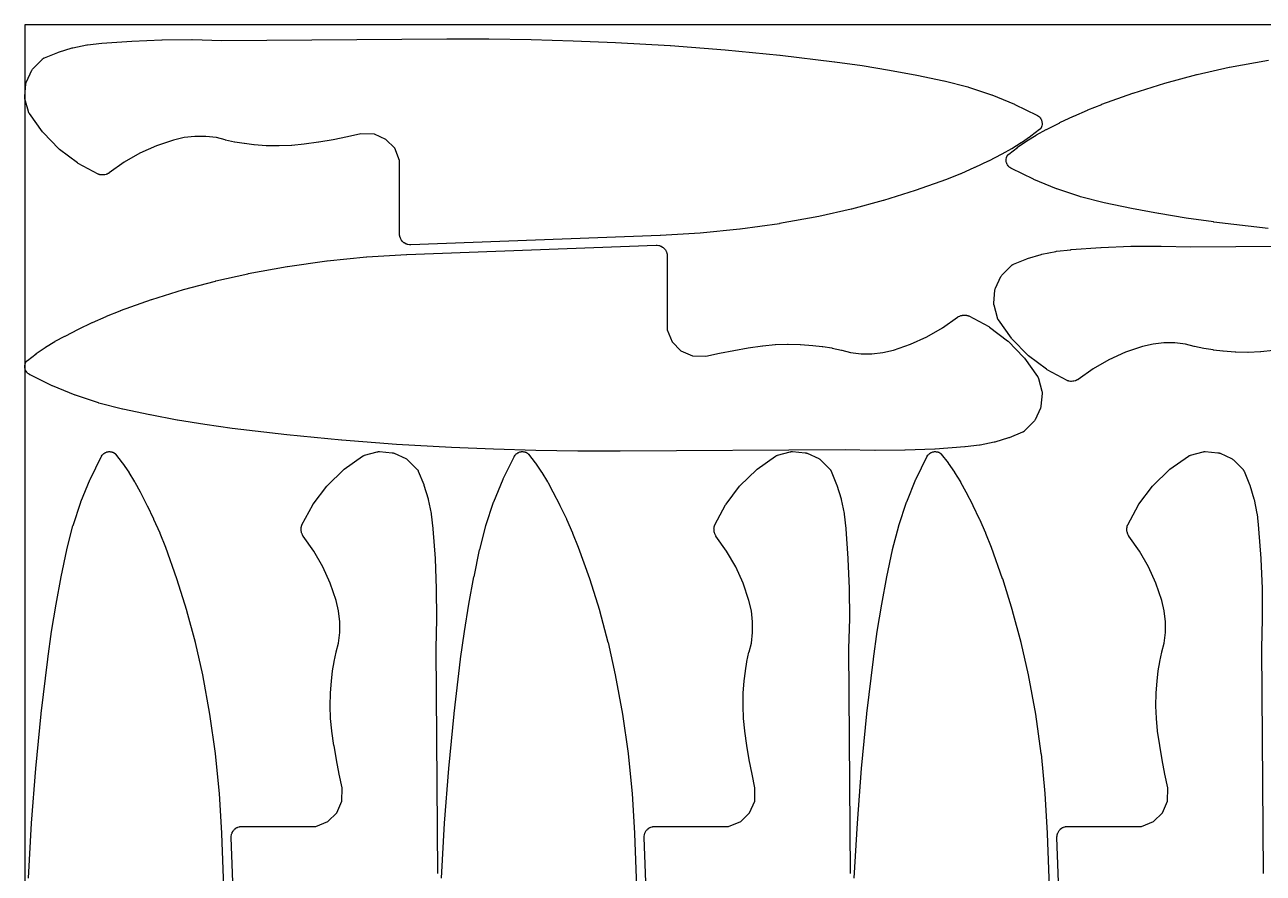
# Model space of a CAD drawing. Header units: metres. Extents: x 0 to 3000, y 0 to 1100.
# Drawn here: x 0 to 401.3, y 825 to 1100 of the extents above; entities that cross this region are included whole.
import ezdxf

# ---------------------------------------------------------------- set-up
doc = ezdxf.new("R2010")
doc.units = ezdxf.units.M

msp = doc.modelspace()

# ---------------------------------------------------------------- linework, layer by layer
at = {"color": 7}
msp.add_lwpolyline([(0, 0), (3000, 0), (3000, 1100), (0, 1100), (0, 0)], close=True, dxfattribs=at)
at = {"color": 1}
for points in [[(119.89, 1059.97), (117.05, 1062.86), (113.33, 1064.5), (108.95, 1064.6), (104.59, 1063.65), (104.55, 1063.64), (99.94, 1062.75), (99.89, 1062.74), (95.26, 1061.97), (95.22, 1061.96), (90.57, 1061.29), (90.53, 1061.29), (90.49, 1061.28), (86.54, 1060.88), (86.42, 1060.88), (82.46, 1060.72), (82.34, 1060.72), (78.38, 1060.8), (78.26, 1060.8), (74.31, 1061.12), (74.28, 1061.13), (74.25, 1061.13), (71.22, 1061.47), (71.11, 1061.48), (68.11, 1061.97), (68.01, 1061.99), (65.03, 1062.64), (64.93, 1062.66), (62.13, 1063.42), (58.67, 1063.81), (55.15, 1063.82), (51.66, 1063.43), (48.21, 1062.64), (42.66, 1060.75), (37.32, 1058.34), (32.24, 1055.42), (27.38, 1051.96), (27.3, 1051.91), (27.22, 1051.86), (27.22, 1051.85), (27.21, 1051.85), (27.13, 1051.81), (27.05, 1051.77), (26.69, 1051.6), (26.52, 1051.53), (26.34, 1051.48), (25.96, 1051.39), (25.78, 1051.35), (25.6, 1051.33), (25.21, 1051.31), (25.02, 1051.31), (24.83, 1051.32), (24.45, 1051.38), (24.38, 1051.39), (24.32, 1051.4), (24.28, 1051.4), (24.25, 1051.41), (24.19, 1051.43), (24.13, 1051.45), (24.1, 1051.46), (24.06, 1051.46), (24, 1051.49), (23.94, 1051.51), (23.91, 1051.52), (23.88, 1051.54), (23.82, 1051.57), (23.76, 1051.6), (17.3, 1055.06), (17.17, 1055.13), (17.04, 1055.22), (11.22, 1059.61), (11.11, 1059.71), (10.99, 1059.81), (5.92, 1065.04), (5.81, 1065.15), (5.72, 1065.28), (1.48, 1071.26), (1.45, 1071.3), (1.42, 1071.35), (1.4, 1071.39), (1.38, 1071.42), (1.35, 1071.47), (1.32, 1071.52), (1.31, 1071.56), (1.29, 1071.6), (1.27, 1071.65), (1.25, 1071.7), (1.23, 1071.74), (1.22, 1071.78), (1.2, 1071.83), (1.19, 1071.89), (0.07, 1076), (0.03, 1076.18), (0.01, 1076.35), (0, 1076.53), (0.01, 1076.7), (0.37, 1080.83), (0.39, 1081), (0.43, 1081.17), (0.48, 1081.33), (0.55, 1081.49), (2.28, 1085.25), (2.37, 1085.41), (2.46, 1085.56), (2.57, 1085.7), (2.68, 1085.83), (5.7, 1088.85), (5.7, 1088.85), (5.71, 1088.86), (5.78, 1088.92), (5.84, 1088.98), (5.85, 1088.98), (5.86, 1088.99), (5.93, 1089.04), (6, 1089.09), (6.01, 1089.1), (6.01, 1089.1), (6.09, 1089.15), (6.17, 1089.2), (6.18, 1089.2), (6.18, 1089.2), (6.27, 1089.24), (6.35, 1089.28), (6.35, 1089.28), (6.36, 1089.28), (10.7, 1091.05), (10.88, 1091.11), (15.35, 1092.47), (15.53, 1092.51), (20.11, 1093.45), (20.29, 1093.48), (24.95, 1094), (24.99, 1094), (25.02, 1094), (34.67, 1094.72), (34.74, 1094.72), (44.41, 1095.11), (44.47, 1095.12), (54.15, 1095.18), (54.21, 1095.18), (63.85, 1094.92), (136.73, 1095.45), (136.74, 1095.45), (136.75, 1095.45), (150.4, 1095.39), (150.42, 1095.39), (164.06, 1095.17), (164.09, 1095.17), (177.72, 1094.78), (177.75, 1094.78), (191.38, 1094.23), (191.4, 1094.23), (191.41, 1094.23), (209.18, 1093.23), (209.22, 1093.23), (226.95, 1091.86), (226.99, 1091.86), (244.7, 1090.13), (244.74, 1090.12), (262.41, 1088.03), (262.43, 1088.02), (262.45, 1088.02), (271.32, 1086.77), (271.36, 1086.77), (280.2, 1085.32), (280.24, 1085.31), (289.05, 1083.67), (289.09, 1083.66), (297.86, 1081.83), (297.9, 1081.82), (297.94, 1081.81), (305.61, 1079.83), (305.75, 1079.79), (313.25, 1077.3), (313.38, 1077.25), (320.7, 1074.24), (320.83, 1074.19), (327.93, 1070.68), (327.95, 1070.67), (327.97, 1070.66), (328.03, 1070.62), (328.1, 1070.59), (328.12, 1070.57), (328.14, 1070.56), (328.46, 1070.35), (328.62, 1070.23), (328.77, 1070.11), (328.9, 1069.96), (329.02, 1069.81), (329.23, 1069.5), (329.33, 1069.34), (329.41, 1069.16), (329.48, 1068.99), (329.53, 1068.8), (329.61, 1068.44), (329.65, 1068.24), (329.66, 1068.05), (329.66, 1067.85), (329.63, 1067.66), (329.57, 1067.28), (329.56, 1067.23), (329.55, 1067.18), (329.53, 1067.13), (329.52, 1067.09), (329.51, 1067.04), (329.49, 1066.99), (329.48, 1066.94), (329.46, 1066.9), (329.44, 1066.85), (329.42, 1066.8), (329.4, 1066.76), (329.38, 1066.72), (329.36, 1066.68), (329.34, 1066.63), (329.31, 1066.59), (329.29, 1066.55), (329.26, 1066.51), (329.23, 1066.46), (329.2, 1066.43), (329.18, 1066.39), (329.14, 1066.35), (329.11, 1066.31), (329.08, 1066.28), (329.05, 1066.24), (329.01, 1066.2), (328.97, 1066.17), (328.94, 1066.14), (328.91, 1066.1), (328.86, 1066.07), (328.83, 1066.04), (326.02, 1063.85), (325.93, 1063.78), (323, 1061.76), (322.91, 1061.7), (319.88, 1059.84), (319.78, 1059.78), (316.64, 1058.1), (316.63, 1058.09), (316.61, 1058.09), (312.28, 1055.84), (312.22, 1055.82), (307.82, 1053.71), (307.76, 1053.69), (303.29, 1051.73), (303.23, 1051.7), (298.7, 1049.89), (298.66, 1049.88), (298.63, 1049.86), (288.56, 1046.25), (288.48, 1046.23), (278.27, 1043.04), (278.19, 1043.02), (267.86, 1040.25), (267.78, 1040.23), (257.34, 1037.9), (257.31, 1037.89), (257.27, 1037.88), (244.6, 1035.55), (244.52, 1035.53), (231.78, 1033.73), (231.7, 1033.72), (218.89, 1032.44), (218.8, 1032.43), (205.95, 1031.68), (205.93, 1031.68), (205.91, 1031.68), (125.08, 1028.65), (124.99, 1028.65), (124.9, 1028.66), (124.89, 1028.66), (124.89, 1028.66), (124.8, 1028.67), (124.71, 1028.68), (124.15, 1028.76), (123.97, 1028.8), (123.79, 1028.85), (123.62, 1028.92), (123.46, 1029), (122.99, 1029.27), (122.83, 1029.37), (122.69, 1029.48), (122.56, 1029.61), (122.43, 1029.74), (122.09, 1030.16), (121.98, 1030.31), (121.89, 1030.47), (121.81, 1030.64), (121.74, 1030.81), (121.57, 1031.35), (121.56, 1031.36), (121.56, 1031.38), (121.54, 1031.46), (121.52, 1031.54), (121.52, 1031.55), (121.51, 1031.57), (121.5, 1031.65), (121.49, 1031.73), (121.48, 1031.75), (121.48, 1031.76), (121.48, 1031.84), (121.47, 1031.93), (121.47, 1031.94), (121.47, 1031.96), (121.47, 1056.05), (119.89, 1059.97)], [(209.77, 997.24), (212.62, 994.34), (216.33, 992.71), (220.71, 992.61), (225.07, 993.56), (225.11, 993.57), (229.72, 994.45), (229.77, 994.46), (234.4, 995.24), (234.44, 995.25), (239.09, 995.92), (239.13, 995.92), (239.17, 995.93), (243.12, 996.32), (243.24, 996.33), (247.2, 996.49), (247.32, 996.49), (251.28, 996.41), (251.4, 996.41), (255.35, 996.08), (255.38, 996.08), (255.41, 996.08), (258.44, 995.74), (258.55, 995.73), (261.55, 995.24), (261.66, 995.22), (264.63, 994.57), (264.73, 994.55), (267.53, 993.79), (270.99, 993.39), (274.51, 993.39), (278, 993.78), (281.45, 994.56), (287, 996.45), (292.34, 998.87), (297.42, 1001.79), (302.28, 1005.25), (302.36, 1005.3), (302.44, 1005.35), (302.44, 1005.35), (302.45, 1005.36), (302.53, 1005.4), (302.61, 1005.44), (302.97, 1005.6), (303.14, 1005.67), (303.32, 1005.73), (303.7, 1005.82), (303.88, 1005.86), (304.06, 1005.88), (304.45, 1005.9), (304.64, 1005.9), (304.83, 1005.88), (305.21, 1005.83), (305.28, 1005.82), (305.35, 1005.81), (305.38, 1005.8), (305.41, 1005.8), (305.47, 1005.78), (305.54, 1005.76), (305.57, 1005.75), (305.6, 1005.74), (305.66, 1005.72), (305.72, 1005.7), (305.75, 1005.68), (305.78, 1005.67), (305.84, 1005.64), (305.9, 1005.61), (312.36, 1002.15), (312.49, 1002.07), (312.62, 1001.99), (318.44, 997.6), (318.56, 997.5), (318.67, 997.4), (323.74, 992.17), (323.85, 992.05), (323.94, 991.93), (328.18, 985.95), (328.21, 985.9), (328.24, 985.86), (328.26, 985.82), (328.28, 985.79), (328.31, 985.74), (328.34, 985.69), (328.35, 985.65), (328.37, 985.61), (328.39, 985.56), (328.42, 985.51), (328.43, 985.47), (328.44, 985.43), (328.46, 985.37), (328.48, 985.32), (329.59, 981.2), (329.63, 981.03), (329.65, 980.86), (329.66, 980.68), (329.65, 980.51), (329.29, 976.38), (329.27, 976.21), (329.23, 976.04), (329.18, 975.87), (329.11, 975.71), (327.38, 971.95), (327.3, 971.8), (327.2, 971.65), (327.09, 971.51), (326.98, 971.38), (323.96, 968.36), (323.96, 968.36), (323.95, 968.35), (323.88, 968.29), (323.82, 968.23), (323.81, 968.23), (323.81, 968.22), (323.73, 968.17), (323.66, 968.11), (323.65, 968.11), (323.65, 968.11), (323.57, 968.06), (323.49, 968.01), (323.48, 968.01), (323.48, 968.01), (323.4, 967.97), (323.31, 967.93), (323.31, 967.93), (323.3, 967.92), (318.96, 966.16), (318.78, 966.1), (314.31, 964.74), (314.13, 964.7), (309.55, 963.76), (309.37, 963.73), (304.71, 963.21), (304.67, 963.21), (304.64, 963.2), (294.99, 962.49), (294.92, 962.48), (285.25, 962.09), (285.19, 962.09), (275.52, 962.03), (275.45, 962.03), (265.81, 962.28), (192.93, 961.76), (192.92, 961.76), (192.91, 961.76), (179.26, 961.82), (179.24, 961.82), (165.6, 962.04), (165.57, 962.04), (151.94, 962.43), (151.91, 962.43), (138.28, 962.98), (138.26, 962.98), (138.25, 962.98), (120.49, 963.98), (120.44, 963.98), (102.71, 965.34), (102.67, 965.35), (84.96, 967.08), (84.92, 967.08), (67.25, 969.18), (67.23, 969.19), (67.21, 969.19), (58.34, 970.43), (58.3, 970.44), (49.46, 971.89), (49.42, 971.89), (40.61, 973.53), (40.57, 973.54), (31.81, 975.38), (31.76, 975.39), (31.72, 975.4), (24.05, 977.38), (23.91, 977.41), (16.41, 979.91), (16.28, 979.96), (8.96, 982.96), (8.84, 983.02), (1.73, 986.53), (1.71, 986.54), (1.69, 986.55), (1.63, 986.58), (1.56, 986.62), (1.54, 986.63), (1.52, 986.65), (1.2, 986.86), (1.04, 986.97), (0.9, 987.1), (0.76, 987.25), (0.64, 987.4), (0.43, 987.71), (0.33, 987.87), (0.25, 988.04), (0.18, 988.22), (0.13, 988.4), (0.05, 988.77), (0.01, 988.96), (0, 989.16), (0, 989.35), (0.03, 989.55), (0.09, 989.93), (0.11, 989.98), (0.11, 990.03), (0.13, 990.08), (0.14, 990.12), (0.15, 990.17), (0.17, 990.22), (0.18, 990.26), (0.2, 990.31), (0.22, 990.36), (0.24, 990.4), (0.26, 990.44), (0.28, 990.49), (0.3, 990.53), (0.33, 990.58), (0.35, 990.62), (0.37, 990.66), (0.4, 990.7), (0.43, 990.74), (0.46, 990.78), (0.49, 990.82), (0.52, 990.86), (0.55, 990.9), (0.58, 990.93), (0.61, 990.97), (0.65, 991), (0.69, 991.04), (0.72, 991.07), (0.76, 991.1), (0.8, 991.14), (0.84, 991.17), (3.64, 993.36), (3.73, 993.42), (6.66, 995.45), (6.75, 995.51), (9.78, 997.37), (9.88, 997.42), (13.02, 999.11), (13.03, 999.11), (13.05, 999.12), (17.38, 1001.36), (17.44, 1001.39), (21.84, 1003.49), (21.9, 1003.52), (26.37, 1005.48), (26.43, 1005.5), (30.96, 1007.32), (31, 1007.33), (31.03, 1007.35), (41.1, 1010.95), (41.18, 1010.98), (51.39, 1014.17), (51.47, 1014.19), (61.8, 1016.95), (61.88, 1016.97), (72.32, 1019.31), (72.35, 1019.32), (72.39, 1019.33), (85.06, 1021.66), (85.14, 1021.67), (97.88, 1023.48), (97.97, 1023.49), (110.77, 1024.77), (110.86, 1024.77), (123.71, 1025.52), (123.73, 1025.52), (123.75, 1025.53), (204.58, 1028.55), (204.67, 1028.55), (204.76, 1028.55), (204.77, 1028.55), (204.77, 1028.55), (204.86, 1028.54), (204.95, 1028.53), (205.51, 1028.45), (205.69, 1028.41), (205.87, 1028.36), (206.04, 1028.29), (206.21, 1028.2), (206.67, 1027.93), (206.83, 1027.84), (206.97, 1027.72), (207.1, 1027.6), (207.23, 1027.46), (207.57, 1027.04), (207.68, 1026.89), (207.77, 1026.74), (207.86, 1026.57), (207.92, 1026.39), (208.09, 1025.86), (208.1, 1025.85), (208.1, 1025.83), (208.12, 1025.75), (208.14, 1025.67), (208.15, 1025.66), (208.15, 1025.64), (208.16, 1025.56), (208.18, 1025.48), (208.18, 1025.46), (208.18, 1025.45), (208.18, 1025.36), (208.19, 1025.28), (208.19, 1025.27), (208.19, 1025.25), (208.19, 1001.16), (209.77, 997.24)]]:
    msp.add_lwpolyline(points, close=True, dxfattribs=at)
for points in [[(402.92, 1033.98), (385.25, 1036.07), (385.23, 1036.08), (385.21, 1036.08), (376.34, 1037.33), (376.3, 1037.33), (367.46, 1038.78), (367.42, 1038.79), (358.61, 1040.43), (358.57, 1040.44), (349.81, 1042.27), (349.76, 1042.28), (349.72, 1042.29), (342.05, 1044.27), (341.91, 1044.31), (334.41, 1046.8), (334.28, 1046.85), (326.96, 1049.86), (326.84, 1049.91), (319.73, 1053.42), (319.71, 1053.43), (319.69, 1053.44), (319.63, 1053.48), (319.56, 1053.51), (319.54, 1053.53), (319.52, 1053.54), (319.2, 1053.75), (319.04, 1053.87), (318.9, 1054), (318.76, 1054.14), (318.64, 1054.29), (318.43, 1054.6), (318.33, 1054.77), (318.25, 1054.94), (318.18, 1055.11), (318.13, 1055.3), (318.05, 1055.66), (318.01, 1055.86), (318, 1056.05), (318, 1056.25), (318.03, 1056.44), (318.09, 1056.82), (318.11, 1056.87), (318.11, 1056.92), (318.13, 1056.97), (318.14, 1057.01), (318.15, 1057.06), (318.17, 1057.11), (318.18, 1057.16), (318.2, 1057.2), (318.22, 1057.25), (318.24, 1057.3), (318.26, 1057.34), (318.28, 1057.38), (318.3, 1057.43), (318.33, 1057.47), (318.35, 1057.51), (318.37, 1057.55), (318.4, 1057.59), (318.43, 1057.64), (318.46, 1057.67), (318.49, 1057.71), (318.52, 1057.75), (318.55, 1057.79), (318.58, 1057.83), (318.61, 1057.86), (318.65, 1057.9), (318.69, 1057.93), (318.72, 1057.96), (318.76, 1058), (318.8, 1058.03), (318.84, 1058.06), (321.64, 1060.25), (321.73, 1060.32), (324.66, 1062.34), (324.75, 1062.4), (327.78, 1064.26), (327.88, 1064.32), (331.02, 1066), (331.03, 1066.01), (331.05, 1066.01), (335.38, 1068.26), (335.44, 1068.28), (339.84, 1070.39), (339.9, 1070.41), (344.37, 1072.37), (344.43, 1072.4), (348.96, 1074.21), (349, 1074.22), (349.03, 1074.24), (359.1, 1077.85), (359.18, 1077.87), (369.39, 1081.06), (369.47, 1081.08), (379.8, 1083.85), (379.88, 1083.87), (390.32, 1086.21), (390.35, 1086.21), (390.39, 1086.22), (403.06, 1088.55)], [(404.49, 994.39), (400.54, 993.99), (400.42, 993.98), (396.46, 993.82), (396.34, 993.82), (392.38, 993.9), (392.26, 993.91), (388.31, 994.23), (388.28, 994.23), (388.25, 994.24), (385.22, 994.57), (385.11, 994.59), (382.11, 995.08), (382.01, 995.1), (379.03, 995.74), (378.93, 995.77), (376.13, 996.53), (372.67, 996.92), (369.15, 996.92), (365.66, 996.53), (362.21, 995.75), (356.66, 993.86), (351.32, 991.45), (346.24, 988.53), (341.38, 985.06), (341.3, 985.01), (341.22, 984.97), (341.22, 984.96), (341.21, 984.96), (341.13, 984.92), (341.05, 984.87), (340.69, 984.71), (340.52, 984.64), (340.34, 984.59), (339.96, 984.49), (339.78, 984.46), (339.6, 984.44), (339.21, 984.42), (339.02, 984.42), (338.83, 984.43), (338.45, 984.48), (338.38, 984.49), (338.32, 984.5), (338.28, 984.51), (338.25, 984.52), (338.19, 984.54), (338.13, 984.55), (338.1, 984.56), (338.06, 984.57), (338, 984.6), (337.94, 984.62), (337.91, 984.63), (337.88, 984.64), (337.82, 984.67), (337.76, 984.7), (331.3, 988.16), (331.17, 988.24), (331.04, 988.33), (325.22, 992.71), (325.11, 992.81), (324.99, 992.92), (319.92, 998.15), (319.81, 998.26), (319.72, 998.38), (315.48, 1004.36), (315.45, 1004.41), (315.42, 1004.46), (315.4, 1004.49), (315.38, 1004.53), (315.35, 1004.58), (315.32, 1004.63), (315.31, 1004.67), (315.29, 1004.7), (315.27, 1004.76), (315.25, 1004.81), (315.23, 1004.85), (315.22, 1004.89), (315.2, 1004.94), (315.19, 1005), (314.07, 1009.11), (314.03, 1009.28), (314.01, 1009.46), (314, 1009.63), (314.01, 1009.81), (314.37, 1013.94), (314.39, 1014.11), (314.43, 1014.28), (314.48, 1014.44), (314.55, 1014.6), (316.28, 1018.36), (316.37, 1018.52), (316.46, 1018.67), (316.57, 1018.81), (316.68, 1018.94), (319.7, 1021.95), (319.7, 1021.96), (319.71, 1021.96), (319.78, 1022.02), (319.84, 1022.08), (319.85, 1022.09), (319.86, 1022.09), (319.93, 1022.15), (320, 1022.2), (320.01, 1022.21), (320.01, 1022.21), (320.09, 1022.26), (320.17, 1022.3), (320.18, 1022.31), (320.18, 1022.31), (320.27, 1022.35), (320.35, 1022.39), (320.35, 1022.39), (320.36, 1022.39), (324.7, 1024.16), (324.88, 1024.22), (329.35, 1025.57), (329.53, 1025.62), (334.11, 1026.56), (334.29, 1026.59), (338.95, 1027.1), (338.99, 1027.11), (339.02, 1027.11), (348.67, 1027.83), (348.74, 1027.83), (358.41, 1028.22), (358.47, 1028.22), (368.15, 1028.29), (368.21, 1028.29), (377.85, 1028.03), (450.73, 1028.55)], [(1.22, 823.41), (2.21, 841.18), (2.22, 841.22), (3.58, 858.95), (3.59, 858.99), (5.32, 876.7), (5.32, 876.74), (7.42, 894.41), (7.42, 894.43), (7.43, 894.45), (8.67, 903.32), (8.68, 903.36), (10.12, 912.2), (10.13, 912.24), (11.77, 921.05), (11.78, 921.09), (13.62, 929.86), (13.63, 929.9), (13.64, 929.94), (15.61, 937.61), (15.65, 937.75), (18.15, 945.25), (18.2, 945.38), (21.2, 952.7), (21.26, 952.83), (24.76, 959.93), (24.78, 959.95), (24.79, 959.97), (24.82, 960.03), (24.86, 960.1), (24.87, 960.12), (24.88, 960.14), (25.1, 960.46), (25.21, 960.62), (25.34, 960.77), (25.48, 960.9), (25.64, 961.02), (25.95, 961.23), (26.11, 961.33), (26.28, 961.41), (26.46, 961.48), (26.64, 961.53), (27.01, 961.61), (27.2, 961.65), (27.4, 961.66), (27.59, 961.66), (27.79, 961.63), (28.17, 961.57), (28.22, 961.56), (28.27, 961.55), (28.32, 961.53), (28.36, 961.52), (28.41, 961.51), (28.46, 961.49), (28.5, 961.48), (28.55, 961.46), (28.59, 961.44), (28.64, 961.42), (28.68, 961.4), (28.73, 961.38), (28.77, 961.36), (28.82, 961.34), (28.86, 961.31), (28.9, 961.29), (28.94, 961.26), (28.98, 961.23), (29.02, 961.2), (29.06, 961.18), (29.1, 961.14), (29.14, 961.11), (29.17, 961.08), (29.21, 961.05), (29.24, 961.01), (29.28, 960.97), (29.31, 960.94), (29.34, 960.91), (29.37, 960.86), (29.41, 960.83), (31.6, 958.02), (31.66, 957.93), (33.69, 955), (33.75, 954.91), (35.61, 951.88), (35.66, 951.78), (37.35, 948.64), (37.35, 948.63), (37.36, 948.61), (39.6, 944.28), (39.63, 944.22), (41.73, 939.82), (41.76, 939.76), (43.72, 935.29), (43.74, 935.23), (45.56, 930.7), (45.57, 930.66), (45.59, 930.63), (49.19, 920.56), (49.22, 920.48), (52.41, 910.27), (52.43, 910.19), (55.19, 899.86), (55.21, 899.78), (57.55, 889.34), (57.56, 889.31), (57.57, 889.27), (59.9, 876.6), (59.91, 876.52), (61.72, 863.78), (61.73, 863.7), (63.01, 850.89), (63.01, 850.8), (63.76, 837.95), (63.76, 837.93), (63.76, 837.91), (66.79, 757.08)], [(69.92, 755.75), (66.89, 836.58), (66.89, 836.67), (66.89, 836.76), (66.9, 836.77), (66.9, 836.77), (66.91, 836.86), (66.91, 836.95), (67, 837.51), (67.03, 837.69), (67.09, 837.87), (67.16, 838.04), (67.24, 838.21), (67.51, 838.67), (67.61, 838.83), (67.72, 838.97), (67.85, 839.1), (67.98, 839.23), (68.4, 839.57), (68.55, 839.68), (68.71, 839.77), (68.88, 839.86), (69.05, 839.92), (69.59, 840.09), (69.6, 840.1), (69.62, 840.1), (69.7, 840.12), (69.77, 840.14), (69.79, 840.15), (69.81, 840.15), (69.89, 840.16), (69.97, 840.18), (69.99, 840.18), (70, 840.18), (70.08, 840.18), (70.16, 840.19), (70.18, 840.19), (70.2, 840.19), (94.29, 840.19), (98.2, 841.77), (98.2, 841.77), (101.1, 844.62), (102.74, 848.33), (102.83, 852.71), (101.89, 857.07), (101.88, 857.11), (100.99, 861.72), (100.98, 861.77), (100.21, 866.4), (100.2, 866.44), (99.53, 871.09), (99.53, 871.13), (99.52, 871.17), (99.12, 875.12), (99.11, 875.24), (98.96, 879.2), (98.95, 879.32), (99.04, 883.28), (99.04, 883.4), (99.36, 887.35), (99.37, 887.38), (99.37, 887.41), (99.7, 890.44), (99.72, 890.55), (100.21, 893.55), (100.23, 893.66), (100.88, 896.63), (100.9, 896.73), (101.66, 899.53), (102.05, 902.99), (102.06, 906.51), (101.67, 910), (100.88, 913.45), (98.99, 919), (96.58, 924.34), (93.66, 929.42), (90.2, 934.28), (90.15, 934.36), (90.1, 934.44), (90.09, 934.44), (90.09, 934.45), (90.05, 934.53), (90.01, 934.61), (89.84, 934.97), (89.77, 935.14), (89.72, 935.32), (89.63, 935.7), (89.59, 935.88), (89.57, 936.06), (89.55, 936.45), (89.55, 936.64), (89.56, 936.83), (89.61, 937.21), (89.63, 937.28), (89.64, 937.35), (89.64, 937.38), (89.65, 937.41), (89.67, 937.47), (89.68, 937.54), (89.69, 937.57), (89.7, 937.6), (89.73, 937.66), (89.75, 937.72), (89.76, 937.75), (89.78, 937.78), (89.81, 937.84), (89.83, 937.9), (93.29, 944.36), (93.37, 944.49), (93.46, 944.62), (97.85, 950.44), (97.94, 950.56), (98.05, 950.67), (103.28, 955.74), (103.39, 955.85), (103.51, 955.94), (109.49, 960.18), (109.54, 960.21), (109.59, 960.24), (109.63, 960.26), (109.66, 960.28), (109.71, 960.31), (109.76, 960.34), (109.8, 960.35), (109.84, 960.37), (109.89, 960.39), (109.94, 960.42), (109.98, 960.43), (110.02, 960.44), (110.07, 960.46), (110.13, 960.48), (114.24, 961.59), (114.41, 961.63), (114.59, 961.65), (114.76, 961.66), (114.94, 961.65), (119.07, 961.29), (119.24, 961.27), (119.41, 961.23), (119.57, 961.18), (119.73, 961.11), (123.49, 959.38), (123.65, 959.3), (123.8, 959.2), (123.94, 959.09), (124.07, 958.98), (127.08, 955.96), (127.09, 955.96), (127.09, 955.95), (127.16, 955.88), (127.22, 955.82), (127.22, 955.81), (127.23, 955.81), (127.28, 955.73), (127.33, 955.66), (127.34, 955.65), (127.34, 955.65), (127.39, 955.57), (127.43, 955.49), (127.44, 955.48), (127.44, 955.48), (127.48, 955.4), (127.52, 955.31), (127.52, 955.31), (127.52, 955.3), (129.29, 950.96), (129.35, 950.78), (130.71, 946.31), (130.75, 946.13), (131.69, 941.55), (131.72, 941.37), (132.24, 936.71), (132.24, 936.67), (132.24, 936.64), (132.96, 926.99), (132.96, 926.92), (133.35, 917.25), (133.35, 917.19), (133.42, 907.52), (133.42, 907.45), (133.16, 897.81), (133.69, 824.93)], [(135, 823.41), (136, 841.18), (136, 841.22), (137.37, 858.95), (137.37, 858.99), (139.1, 876.7), (139.11, 876.74), (141.21, 894.41), (141.21, 894.43), (141.21, 894.45), (142.46, 903.32), (142.47, 903.36), (143.91, 912.2), (143.92, 912.24), (145.56, 921.05), (145.57, 921.09), (147.4, 929.86), (147.42, 929.9), (147.42, 929.94), (149.4, 937.61), (149.44, 937.75), (151.93, 945.25), (151.98, 945.38), (154.99, 952.7), (155.04, 952.83), (158.55, 959.93), (158.56, 959.95), (158.57, 959.97), (158.61, 960.03), (158.65, 960.1), (158.66, 960.12), (158.67, 960.14), (158.88, 960.46), (159, 960.62), (159.13, 960.77), (159.27, 960.9), (159.43, 961.02), (159.74, 961.23), (159.9, 961.33), (160.07, 961.41), (160.25, 961.48), (160.43, 961.53), (160.8, 961.61), (160.99, 961.65), (161.18, 961.66), (161.38, 961.66), (161.57, 961.63), (161.95, 961.57), (162.01, 961.56), (162.06, 961.55), (162.1, 961.53), (162.15, 961.52), (162.2, 961.51), (162.25, 961.49), (162.29, 961.48), (162.33, 961.46), (162.38, 961.44), (162.43, 961.42), (162.47, 961.4), (162.51, 961.38), (162.56, 961.36), (162.6, 961.34), (162.64, 961.31), (162.68, 961.29), (162.73, 961.26), (162.77, 961.23), (162.81, 961.2), (162.84, 961.18), (162.88, 961.14), (162.92, 961.11), (162.96, 961.08), (162.99, 961.05), (163.03, 961.01), (163.07, 960.97), (163.1, 960.94), (163.13, 960.91), (163.16, 960.86), (163.19, 960.83), (165.38, 958.02), (165.45, 957.93), (167.47, 955), (167.54, 954.91), (169.39, 951.88), (169.45, 951.78), (171.13, 948.64), (171.14, 948.63), (171.15, 948.61), (173.39, 944.28), (173.42, 944.22), (175.52, 939.82), (175.55, 939.76), (177.5, 935.29), (177.53, 935.23), (179.34, 930.7), (179.36, 930.66), (179.37, 930.63), (182.98, 920.56), (183, 920.48), (186.19, 910.27), (186.22, 910.19), (188.98, 899.86), (189, 899.78), (191.34, 889.34), (191.34, 889.31), (191.35, 889.27), (193.69, 876.6), (193.7, 876.52), (195.51, 863.78), (195.51, 863.7), (196.79, 850.89), (196.8, 850.8), (197.55, 837.95), (197.55, 837.93), (197.55, 837.91), (200.58, 757.08)], [(203.71, 755.75), (200.68, 836.58), (200.68, 836.67), (200.68, 836.76), (200.68, 836.77), (200.68, 836.77), (200.69, 836.86), (200.7, 836.95), (200.78, 837.51), (200.82, 837.69), (200.87, 837.87), (200.94, 838.04), (201.03, 838.21), (201.3, 838.67), (201.4, 838.83), (201.51, 838.97), (201.63, 839.1), (201.77, 839.23), (202.19, 839.57), (202.34, 839.68), (202.5, 839.77), (202.66, 839.86), (202.84, 839.92), (203.37, 840.09), (203.39, 840.1), (203.4, 840.1), (203.48, 840.12), (203.56, 840.14), (203.58, 840.15), (203.59, 840.15), (203.67, 840.16), (203.75, 840.18), (203.77, 840.18), (203.79, 840.18), (203.87, 840.18), (203.95, 840.19), (203.97, 840.19), (203.98, 840.19), (228.07, 840.19), (231.99, 841.77), (231.99, 841.77), (234.89, 844.62), (236.52, 848.33), (236.62, 852.71), (235.67, 857.07), (235.67, 857.11), (234.78, 861.72), (234.77, 861.77), (233.99, 866.4), (233.98, 866.44), (233.32, 871.09), (233.31, 871.13), (233.31, 871.17), (232.91, 875.12), (232.9, 875.24), (232.74, 879.2), (232.74, 879.32), (232.82, 883.28), (232.83, 883.4), (233.15, 887.35), (233.15, 887.38), (233.15, 887.41), (233.49, 890.44), (233.5, 890.55), (234, 893.55), (234.02, 893.66), (234.66, 896.63), (234.69, 896.73), (235.45, 899.53), (235.84, 902.99), (235.84, 906.51), (235.45, 910), (234.67, 913.45), (232.78, 919), (230.36, 924.34), (227.44, 929.42), (223.98, 934.28), (223.93, 934.36), (223.88, 934.44), (223.88, 934.44), (223.88, 934.45), (223.83, 934.53), (223.79, 934.61), (223.63, 934.97), (223.56, 935.14), (223.51, 935.32), (223.41, 935.7), (223.38, 935.88), (223.36, 936.06), (223.34, 936.45), (223.33, 936.64), (223.35, 936.83), (223.4, 937.21), (223.41, 937.28), (223.42, 937.35), (223.43, 937.38), (223.44, 937.41), (223.45, 937.47), (223.47, 937.54), (223.48, 937.57), (223.49, 937.6), (223.51, 937.66), (223.54, 937.72), (223.55, 937.75), (223.56, 937.78), (223.59, 937.84), (223.62, 937.9), (227.08, 944.36), (227.16, 944.49), (227.25, 944.62), (231.63, 950.44), (231.73, 950.56), (231.84, 950.67), (237.06, 955.74), (237.18, 955.85), (237.3, 955.94), (243.28, 960.18), (243.33, 960.21), (243.38, 960.24), (243.41, 960.26), (243.45, 960.28), (243.5, 960.31), (243.55, 960.34), (243.58, 960.35), (243.62, 960.37), (243.67, 960.39), (243.73, 960.42), (243.77, 960.43), (243.8, 960.44), (243.86, 960.46), (243.91, 960.48), (248.03, 961.59), (248.2, 961.63), (248.37, 961.65), (248.55, 961.66), (248.73, 961.65), (252.85, 961.29), (253.03, 961.27), (253.19, 961.23), (253.36, 961.18), (253.52, 961.11), (257.28, 959.38), (257.44, 959.3), (257.58, 959.2), (257.72, 959.09), (257.85, 958.98), (260.87, 955.96), (260.88, 955.96), (260.88, 955.95), (260.94, 955.88), (261, 955.82), (261.01, 955.81), (261.01, 955.81), (261.07, 955.73), (261.12, 955.66), (261.12, 955.65), (261.13, 955.65), (261.17, 955.57), (261.22, 955.49), (261.22, 955.48), (261.23, 955.48), (261.27, 955.4), (261.3, 955.31), (261.31, 955.31), (261.31, 955.3), (263.07, 950.96), (263.14, 950.78), (264.49, 946.31), (264.54, 946.13), (265.48, 941.55), (265.51, 941.37), (266.02, 936.71), (266.03, 936.67), (266.03, 936.64), (266.74, 926.99), (266.75, 926.92), (267.14, 917.25), (267.14, 917.19), (267.21, 907.52), (267.21, 907.45), (266.95, 897.81), (267.47, 824.93)], [(268.79, 823.41), (269.79, 841.18), (269.79, 841.22), (271.15, 858.95), (271.16, 858.99), (272.89, 876.7), (272.89, 876.74), (274.99, 894.41), (275, 894.43), (275, 894.45), (276.25, 903.32), (276.25, 903.36), (277.7, 912.2), (277.7, 912.24), (279.34, 921.05), (279.35, 921.09), (281.19, 929.86), (281.2, 929.9), (281.21, 929.94), (283.19, 937.61), (283.23, 937.75), (285.72, 945.25), (285.77, 945.38), (288.77, 952.7), (288.83, 952.83), (292.34, 959.93), (292.35, 959.95), (292.36, 959.97), (292.4, 960.03), (292.43, 960.1), (292.44, 960.12), (292.46, 960.14), (292.67, 960.46), (292.78, 960.62), (292.91, 960.77), (293.06, 960.9), (293.21, 961.02), (293.52, 961.23), (293.68, 961.33), (293.85, 961.41), (294.03, 961.48), (294.22, 961.53), (294.58, 961.61), (294.77, 961.65), (294.97, 961.66), (295.16, 961.66), (295.36, 961.63), (295.74, 961.57), (295.79, 961.56), (295.84, 961.55), (295.89, 961.53), (295.93, 961.52), (295.98, 961.51), (296.03, 961.49), (296.07, 961.48), (296.12, 961.46), (296.17, 961.44), (296.21, 961.42), (296.26, 961.4), (296.3, 961.38), (296.34, 961.36), (296.39, 961.34), (296.43, 961.31), (296.47, 961.29), (296.51, 961.26), (296.56, 961.23), (296.59, 961.2), (296.63, 961.18), (296.67, 961.14), (296.71, 961.11), (296.74, 961.08), (296.78, 961.05), (296.81, 961.01), (296.85, 960.97), (296.88, 960.94), (296.91, 960.91), (296.95, 960.86), (296.98, 960.83), (299.17, 958.02), (299.23, 957.93), (301.26, 955), (301.32, 954.91), (303.18, 951.88), (303.23, 951.78), (304.92, 948.64), (304.92, 948.63), (304.93, 948.61), (307.17, 944.28), (307.2, 944.22), (309.3, 939.82), (309.33, 939.76), (311.29, 935.29), (311.32, 935.23), (313.13, 930.7), (313.14, 930.66), (313.16, 930.63), (316.76, 920.56), (316.79, 920.48), (319.98, 910.27), (320, 910.19), (322.77, 899.86), (322.79, 899.78), (325.12, 889.34), (325.13, 889.31), (325.14, 889.27), (327.47, 876.6), (327.48, 876.52), (329.29, 863.78), (329.3, 863.7), (330.58, 850.89), (330.59, 850.8), (331.33, 837.95), (331.33, 837.93), (331.34, 837.91), (334.36, 757.08)], [(337.49, 755.75), (334.46, 836.58), (334.47, 836.67), (334.47, 836.76), (334.47, 836.77), (334.47, 836.77), (334.48, 836.86), (334.49, 836.95), (334.57, 837.51), (334.61, 837.69), (334.66, 837.87), (334.73, 838.04), (334.81, 838.21), (335.08, 838.67), (335.18, 838.83), (335.29, 838.97), (335.42, 839.1), (335.55, 839.23), (335.97, 839.57), (336.12, 839.68), (336.28, 839.77), (336.45, 839.86), (336.63, 839.92), (337.16, 840.09), (337.17, 840.1), (337.19, 840.1), (337.27, 840.12), (337.35, 840.14), (337.36, 840.15), (337.38, 840.15), (337.46, 840.16), (337.54, 840.18), (337.56, 840.18), (337.57, 840.18), (337.65, 840.18), (337.74, 840.19), (337.75, 840.19), (337.77, 840.19), (361.86, 840.19), (365.78, 841.77), (365.78, 841.77), (368.68, 844.62), (370.31, 848.33), (370.41, 852.71), (369.46, 857.07), (369.45, 857.11), (368.56, 861.72), (368.56, 861.77), (367.78, 866.4), (367.77, 866.44), (367.1, 871.09), (367.1, 871.13), (367.09, 871.17), (366.69, 875.12), (366.69, 875.24), (366.53, 879.2), (366.53, 879.32), (366.61, 883.28), (366.61, 883.4), (366.93, 887.35), (366.94, 887.38), (366.94, 887.41), (367.28, 890.44), (367.29, 890.55), (367.78, 893.55), (367.8, 893.66), (368.45, 896.63), (368.47, 896.73), (369.23, 899.53), (369.63, 902.99), (369.63, 906.51), (369.24, 910), (368.45, 913.45), (366.56, 919), (364.15, 924.34), (361.23, 929.42), (357.77, 934.28), (357.72, 934.36), (357.67, 934.44), (357.67, 934.44), (357.66, 934.45), (357.62, 934.53), (357.58, 934.61), (357.42, 934.97), (357.35, 935.14), (357.29, 935.32), (357.2, 935.7), (357.16, 935.88), (357.14, 936.06), (357.12, 936.45), (357.12, 936.64), (357.14, 936.83), (357.19, 937.21), (357.2, 937.28), (357.21, 937.35), (357.22, 937.38), (357.22, 937.41), (357.24, 937.47), (357.26, 937.54), (357.27, 937.57), (357.28, 937.6), (357.3, 937.66), (357.32, 937.72), (357.34, 937.75), (357.35, 937.78), (357.38, 937.84), (357.41, 937.9), (360.87, 944.36), (360.94, 944.49), (361.03, 944.62), (365.42, 950.44), (365.52, 950.56), (365.62, 950.67), (370.85, 955.74), (370.96, 955.85), (371.09, 955.94), (377.07, 960.18), (377.11, 960.21), (377.16, 960.24), (377.2, 960.26), (377.23, 960.28), (377.28, 960.31), (377.33, 960.34), (377.37, 960.35), (377.41, 960.37), (377.46, 960.39), (377.51, 960.42), (377.55, 960.43), (377.59, 960.44), (377.64, 960.46), (377.7, 960.48), (381.81, 961.59), (381.99, 961.63), (382.16, 961.65), (382.34, 961.66), (382.51, 961.65), (386.64, 961.29), (386.81, 961.27), (386.98, 961.23), (387.14, 961.18), (387.3, 961.11), (391.07, 959.38), (391.22, 959.3), (391.37, 959.2), (391.51, 959.09), (391.64, 958.98), (394.66, 955.96), (394.66, 955.96), (394.67, 955.95), (394.73, 955.88), (394.79, 955.82), (394.79, 955.81), (394.8, 955.81), (394.85, 955.73), (394.91, 955.66), (394.91, 955.65), (394.91, 955.65), (394.96, 955.57), (395.01, 955.49), (395.01, 955.48), (395.01, 955.48), (395.05, 955.4), (395.09, 955.31), (395.09, 955.31), (395.1, 955.3), (396.86, 950.96), (396.92, 950.78), (398.28, 946.31), (398.32, 946.13), (399.26, 941.55), (399.29, 941.37), (399.81, 936.71), (399.81, 936.67), (399.82, 936.64), (400.53, 926.99), (400.53, 926.92), (400.93, 917.25), (400.93, 917.19), (400.99, 907.52), (400.99, 907.45), (400.74, 897.81), (401.26, 824.93)]]:
    msp.add_lwpolyline(points, dxfattribs=at)

doc.saveas('drawing.dxf')
